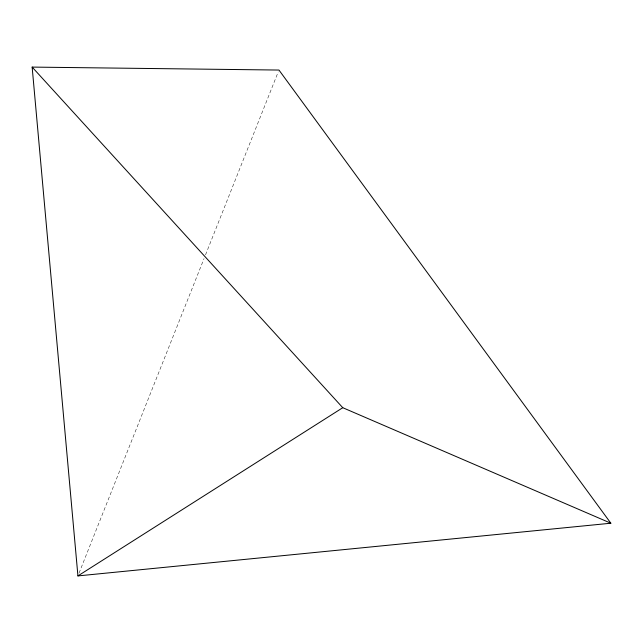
<?xml version="1.0" encoding="UTF-8"?>
<svg xmlns="http://www.w3.org/2000/svg" width="643" height="643" viewBox="0 0 643 643"><rect width="100%" height="100%" fill="white"/><g stroke="black" fill="none" stroke-linecap="round" stroke-linejoin="round"><path stroke-width="0.48" stroke-dasharray="3.21 2.41" d="M79.041 573.106L204.04 258.582M205.527 254.845L278.226 71.92"/><path stroke-width="0.96" d="M77.932 575.911L342.767 407.702L610.85 523.217L278.966 70.055L32.15 67.089L77.932 575.911L610.85 523.217M32.15 67.089L342.767 407.702"/></g></svg>
